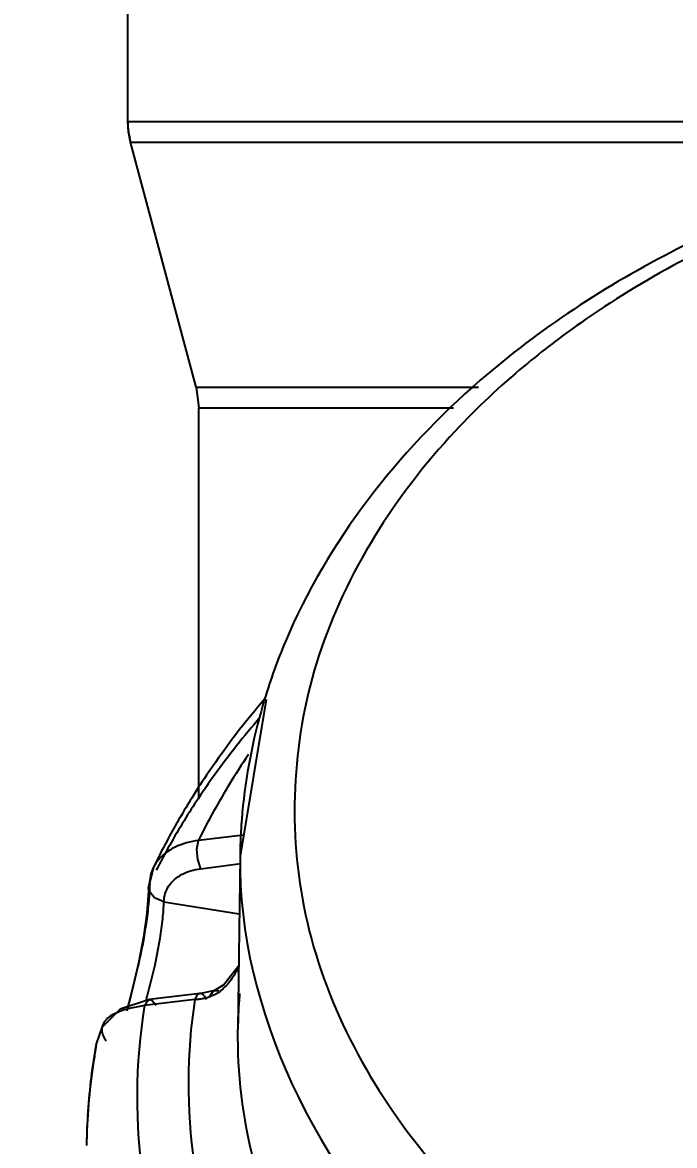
# Model space of a CAD drawing. Header units: millimetres. Extents: x 0 to 10500, y 0 to 7425.
# Drawn here: x 6854.34 to 6870.86, y 4803.31 to 4831.74 of the extents above; entities that cross this region are included whole.
import ezdxf

# ---------------------------------------------------------------- set-up
doc = ezdxf.new("R2010")
doc.units = ezdxf.units.MM
doc.header["$LTSCALE"] = 577.5
doc.layers.get('0').update_dxf_attribs({"linetype": 'CONTINUOUS'})
doc.styles.add('TEXTSTYLE_2', font='txt', dxfattribs={"width": 0.8})
doc.styles.add('TEXTSTYLE_3', font='txt')
doc.dimstyles.new('DIMSTYLE_1', dxfattribs={"dimtxt": 75, "dimasz": 3.5, "dimexe": 1.5, "dimexo": 1.5, "dimgap": 18.75, "dimtad": 1, "dimdec": 1, "dimtxsty": 'TEXTSTYLE_2', "dimblk": '_FILLED', "dimblk1": '_FILLED', "dimblk2": '_FILLED', "dimcen": 0.09, "dimadec": 1, "dimazin": 2, "dimtp": 0.1, "dimtm": 0.1, "dimtfac": 1, "dimtdec": 1, "dimtofl": 0, "dimtmove": 0, "dimatfit": 3, "dimldrblk": '_FILLED', "dimfxl": 1, "dimtolj": 1, "dimarcsym": 0})
doc.dimstyles.new('DIMSTYLE_2', dxfattribs={"dimtxt": 75, "dimasz": 3.5, "dimexe": 1.5, "dimexo": 1.5, "dimgap": 18.75, "dimtad": 1, "dimdec": 1, "dimtxsty": 'TEXTSTYLE_3', "dimblk": '_FILLED', "dimblk1": '_FILLED', "dimblk2": '_FILLED', "dimcen": 0.09, "dimadec": 1, "dimazin": 2, "dimtp": 0.1, "dimtm": 0.1, "dimtfac": 1, "dimtdec": 1, "dimtofl": 0, "dimtmove": 0, "dimatfit": 3, "dimldrblk": '_FILLED', "dimfxl": 1, "dimtolj": 1, "dimarcsym": 0})

# ---------------------------------------------------------------- blocks, each defined once
blk = doc.blocks.new('_FILLED')
at = {"color": 0, "linetype": 'ByBlock'}
blk.add_solid([(0, 0), (-1, 0.2143), (-1, -0.2143)], dxfattribs=at)
blk = doc.blocks.new('*D2')
at = {"color": 2, "linetype": 'Continuous', "transparency": 16777216}
for p, q in [((6517.065, 6087.821), (7463.502, 6087.821)), ((7463.502, 6087.821), (7483.752, 6087.821)), ((7482.252, 6087.821), (7482.252, 5215.996)), ((7482.252, 4344.171), (7482.252, 5215.996)), ((7017.542, 4344.171), (7463.502, 4344.171)), ((7463.502, 4344.171), (7483.752, 4344.171))]:
    blk.add_line(p, q, dxfattribs=at)
at = {"color": 2, "linetype": 'Continuous', "transparency": 16777216, "xscale": 3.5, "yscale": 3.5, "zscale": 3.5}
for p, rotation in [((7482.252, 6087.821), 90), ((7482.252, 4344.171), 270)]:
    blk.add_blockref('_FILLED', p, dxfattribs=dict(at, rotation=rotation))
at = {"color": 2, "linetype": 'Continuous', "transparency": 16777216, "insert": (7388.502, 5215.996), "char_height": 75, "width": 360, "attachment_point": 2, "rotation": 90, "line_spacing_factor": 0.9, "style": 'TEXTSTYLE_2'}
blk.add_mtext('(1743)', dxfattribs=at)
blk = doc.blocks.new('*D17')
at = {"color": 2, "linetype": 'Continuous', "transparency": 16777216}
for p, q in [((7146.126, 4918.703), (7146.126, 3926.057)), ((6009.296, 4317.671), (6009.296, 3926.057)), ((6009.296, 3926.057), (6009.296, 3905.807)), ((7146.126, 3926.057), (7146.126, 3905.807)), ((6009.296, 3907.307), (6577.711, 3907.307)), ((7146.126, 3907.307), (6577.711, 3907.307))]:
    blk.add_line(p, q, dxfattribs=at)
at = {"color": 2, "linetype": 'Continuous', "transparency": 16777216, "xscale": 3.5, "yscale": 3.5, "zscale": 3.5, "rotation": 180}
blk.add_blockref('_FILLED', (6009.296, 3907.307), dxfattribs=at)
at = {"color": 2, "linetype": 'Continuous', "transparency": 16777216, "xscale": 3.5, "yscale": 3.5, "zscale": 3.5}
blk.add_blockref('_FILLED', (7146.126, 3907.307), dxfattribs=at)
at = {"color": 2, "linetype": 'Continuous', "transparency": 16777216, "insert": (6577.711, 4001.057), "char_height": 75, "width": 300, "attachment_point": 2, "line_spacing_factor": 0.9, "style": 'TEXTSTYLE_3'}
blk.add_mtext('1137', dxfattribs=at)
blk = doc.blocks.new('*D25')
at = {"color": 2, "linetype": 'Continuous', "transparency": 16777216}
for p, q in [((6515.796, 4870.171), (7272.499, 4870.171)), ((7272.499, 4870.171), (7292.749, 4870.171)), ((7291.249, 4870.171), (7291.249, 4718.171)), ((7291.249, 4566.171), (7291.249, 4718.171)), ((6515.796, 4566.171), (7272.499, 4566.171)), ((7272.499, 4566.171), (7292.749, 4566.171))]:
    blk.add_line(p, q, dxfattribs=at)
at = {"color": 2, "linetype": 'Continuous', "transparency": 16777216, "xscale": 3.5, "yscale": 3.5, "zscale": 3.5}
for p, rotation in [((7291.249, 4870.171), 90), ((7291.249, 4566.171), 270)]:
    blk.add_blockref('_FILLED', p, dxfattribs=dict(at, rotation=rotation))
at = {"color": 2, "linetype": 'Continuous', "transparency": 16777216, "insert": (7197.499, 4718.171), "char_height": 75, "width": 75, "attachment_point": 2, "rotation": 90, "line_spacing_factor": 0.9, "style": 'TEXTSTYLE_3'}
blk.add_mtext('C', dxfattribs=at)

msp = doc.modelspace()

# ---------------------------------------------------------------- linework, layer by layer
at = {"color": 7, "linetype": 'Continuous'}
for p, q in [((6857.007, 4829.234), (6857.007, 4861.671)), ((6857.007, 4829.234), (6878.38, 4829.234)), ((6857.024, 4828.973), (6857.007, 4829.234)), ((6857.075, 4828.716), (6857.024, 4828.973)), ((6857.075, 4828.716), (6877.457, 4828.716)), ((6858.738, 4822.508), (6857.075, 4828.716)), ((6858.738, 4822.508), (6865.892, 4822.508)), ((6858.738, 4822.508), (6858.807, 4821.99)), ((6858.807, 4821.99), (6865.259, 4821.99)), ((6858.807, 4812.079), (6858.807, 4821.99))]:
    msp.add_line(p, q, dxfattribs=at)
at = {"color": 6, "linetype": 'Continuous'}
for p, q in [((6860.511, 4814.601), (6859.849, 4810.639)), ((6859.93, 4811.171), (6858.794, 4811.03)), ((6858.758, 4810.81), (6858.794, 4811.03)), ((6858.781, 4810.548), (6858.758, 4810.81)), ((6859.849, 4810.639), (6859.795, 4806.255)), ((6857.656, 4810.35), (6857.56, 4809.942)), ((6857.659, 4810.357), (6857.591, 4810.186)), ((6857.659, 4810.357), (6857.656, 4810.35)), ((6858.855, 4810.317), (6858.781, 4810.548)), ((6857.591, 4810.186), (6857.534, 4809.834)), ((6857.532, 4809.753), (6857.489, 4809.192)), ((6857.534, 4809.832), (6857.532, 4809.753)), ((6857.534, 4809.834), (6857.56, 4809.942)), ((6857.534, 4809.832), (6857.534, 4809.834)), ((6857.547, 4809.749), (6857.534, 4809.832)), ((6857.681, 4809.578), (6857.547, 4809.749)), ((6857.921, 4809.483), (6857.681, 4809.578)), ((6857.921, 4809.483), (6859.831, 4809.172)), ((6857.489, 4809.192), (6857.4, 4808.583)), ((6857.4, 4808.583), (6857.282, 4807.97)), ((6857.282, 4807.97), (6857.148, 4807.385)), ((6859.808, 4807.85), (6859.443, 4807.375)), ((6857.148, 4807.385), (6857.003, 4806.821)), ((6858.832, 4807.156), (6857.555, 4807.004)), ((6858.9, 4807.165), (6858.832, 4807.156)), ((6859.201, 4807.234), (6858.9, 4807.165)), ((6859.075, 4807.073), (6859.165, 4807.216)), ((6859.165, 4807.216), (6859.201, 4807.234)), ((6859.443, 4807.375), (6859.202, 4807.234)), ((6859.202, 4807.234), (6859.309, 4807.227)), ((6857.555, 4807.004), (6856.815, 4806.758)), ((6858.708, 4807.003), (6857.432, 4806.852)), ((6857.432, 4806.852), (6857.51, 4806.985)), ((6857.51, 4806.985), (6857.555, 4807.004)), ((6857.555, 4807.004), (6857.616, 4806.99)), ((6857.616, 4806.99), (6857.721, 4806.866)), ((6856.815, 4806.758), (6856.352, 4806.295)), ((6856.352, 4806.295), (6856.202, 4805.88)), ((6856.201, 4805.879), (6856.189, 4805.735)), ((6856.204, 4805.894), (6856.201, 4805.879))]:
    msp.add_line(p, q, dxfattribs=at)
at = {"color": 7, "linetype": 'Continuous'}
msp.add_arc((6859.007, 4829.234), 2, 180, 195, dxfattribs=at)
at = {"color": 6, "linetype": 'Continuous'}
for centre, radius, start, end in [((6880.932, 4806.376), 21.693, 125.0617, 129.7667), ((6874.92, 4810.205), 15.106, 157.1625, 163.032), ((6876.385, 4800.961), 20.968, 139.3499, 145.7267), ((6874.512, 4810.337), 14.678, 163.0592, 163.6519), ((6874.213, 4810.418), 14.367, 163.6279, 174.7044), ((6875.906, 4800.661), 20.583, 139.0495, 144.2793), ((6875.103, 4802.94), 18.209, 145.6787, 148.5737), ((6874.818, 4801.45), 19.24, 144.2933, 148.4002), ((6875.428, 4801.63), 19.801, 145.7671, 148.0571), ((6874.294, 4803.43), 17.263, 148.5606, 153.027), ((6874.993, 4801.902), 19.287, 148.0597, 149.7807), ((6873.906, 4810.459), 14.058, 174.7547, 175.097), ((6873.82, 4802.063), 18.068, 148.3972, 152.9461), ((6874.724, 4802.06), 18.976, 149.7833, 150.5579), ((6873.863, 4810.462), 14.015, 175.6601, 176.3478), ((6873.888, 4810.461), 14.04, 175.097, 175.6601), ((6874.463, 4802.206), 18.676, 150.5555, 152.2446), ((6873.704, 4803.738), 16.597, 153.0511, 153.9398), ((6873.788, 4810.466), 13.94, 176.9296, 179.2918), ((6873.84, 4810.464), 13.992, 176.3478, 176.9306), ((6874.083, 4802.406), 18.247, 152.2437, 154.1908), ((6858.533, 4809.927), 0.974, 144.8466, 153.7838), ((6834.506, 4812.907), 23.316, 344.6207, 347.4872), ((6836.505, 4812.725), 21.737, 344.6024, 346.0351), ((6872.901, 4806.09), 13.106, 175.3273, 176.0867), ((6858.556, 4808.852), 1.853, 282.5107, 286.2668), ((6872.872, 4806.092), 13.077, 176.0859, 179.2863), ((6872.107, 4803.09), 16.148, 169.998, 173.0831), ((6871.071, 4803.111), 15.111, 169.9934, 171.3759), ((6857.139, 4806.447), 0.838, 211.6738, 215.4989), ((6871.002, 4803.121), 15.041, 171.3761, 179.2827), ((6871.971, 4803.107), 16.011, 173.084, 176.1836), ((6871.895, 4803.112), 15.935, 176.1845, 179.2922)]:
    msp.add_arc(centre, radius, start, end, dxfattribs=at)
for points in [[(6873.684, 4827.226), (6871.803, 4826.507), (6869.98, 4825.594), (6868.302, 4824.48)], [(6873.626, 4826.906), (6871.816, 4826.176), (6870.067, 4825.255), (6868.47, 4824.133)], [(6858.794, 4811.03), (6858.4, 4810.988), (6857.965, 4810.811), (6857.737, 4810.487)], [(6858.855, 4810.317), (6859.195, 4810.359), (6859.534, 4810.403), (6859.873, 4810.447)], [(6857.477, 4808.982), (6857.423, 4808.604), (6857.35, 4808.228), (6857.268, 4807.855)], [(6857.6, 4807.479), (6857.689, 4807.835), (6857.768, 4808.194), (6857.827, 4808.556)], [(6858.708, 4807.003), (6858.267, 4804.297), (6858.712, 4801.351), (6859.852, 4798.857)], [(6857.432, 4806.852), (6856.931, 4803.922), (6857.429, 4800.712), (6858.699, 4798.024)], [(6861.391, 4799.752), (6860.361, 4801.732), (6859.768, 4804.023), (6859.796, 4806.255)]]:
    msp.add_open_spline(points, degree=3, dxfattribs=at)
for points, knots in [([(6868.302, 4824.48), (6867.477, 4823.932), (6864.487, 4821.686), (6862.065, 4818.604), (6860.998, 4816.068)], [0, 0, 0, 0, 0.264851, 1, 1, 1, 1]), ([(6867.056, 4823.051), (6866.437, 4822.535), (6864.231, 4820.475), (6862.535, 4817.82), (6861.848, 4815.713)], [0, 0, 0, 0, 0.266488, 1, 1, 1, 1]), ([(6861.848, 4815.713), (6861.191, 4813.696), (6860.9, 4809.117), (6864.142, 4802.771), (6870.141, 4797.918), (6875.205, 4795.996), (6877.942, 4795.344)], [0, 0, 0, 0, 0.219263, 0.449224, 0.709187, 1, 1, 1, 1]), ([(6859.849, 4810.639), (6859.799, 4806.7), (6864.32, 4797.921), (6872.798, 4794.216), (6877.504, 4793.094)], [0, 0, 0, 0, 0.448796, 1, 1, 1, 1]), ([(6858.369, 4810.168), (6858.441, 4810.207), (6858.6, 4810.272), (6858.768, 4810.306), (6858.855, 4810.317)], [0, 0, 0, 0, 0.482756, 1, 1, 1, 1]), ([(6857.921, 4809.483), (6857.924, 4809.62), (6858.011, 4809.908), (6858.24, 4810.098), (6858.369, 4810.168)], [0, 0, 0, 0, 0.482768, 1, 1, 1, 1]), ([(6857.561, 4809.942), (6857.559, 4809.792), (6857.54, 4809.471), (6857.501, 4809.152), (6857.477, 4808.982)], [0, 0, 0, 0, 0.46568, 1, 1, 1, 1]), ([(6857.827, 4808.556), (6857.854, 4808.72), (6857.895, 4809.029), (6857.917, 4809.339), (6857.921, 4809.483)], [0, 0, 0, 0, 0.536089, 1, 1, 1, 1]), ([(6859.821, 4807.847), (6859.798, 4807.8), (6859.751, 4807.707), (6859.697, 4807.617), (6859.668, 4807.574)], [0, 0, 0, 0, 0.503906, 1, 1, 1, 1]), ([(6859.668, 4807.574), (6859.634, 4807.522), (6859.562, 4807.423), (6859.478, 4807.333), (6859.434, 4807.292)], [0, 0, 0, 0, 0.506901, 1, 1, 1, 1]), ([(6858.832, 4807.156), (6858.804, 4807.153), (6858.744, 4807.107), (6858.72, 4807.042), (6858.708, 4807.003)], [0, 0, 0, 0, 0.409387, 1, 1, 1, 1]), ([(6858.896, 4807.14), (6858.886, 4807.146), (6858.865, 4807.156), (6858.842, 4807.157), (6858.832, 4807.156)], [0, 0, 0, 0, 0.525775, 1, 1, 1, 1]), ([(6859.434, 4807.292), (6859.405, 4807.264), (6859.345, 4807.212), (6859.279, 4807.167), (6859.245, 4807.148)], [0, 0, 0, 0, 0.507167, 1, 1, 1, 1]), ([(6858.709, 4807.003), (6858.751, 4807.008), (6858.834, 4807.018), (6858.917, 4807.034), (6858.958, 4807.043)], [0, 0, 0, 0, 0.505709, 1, 1, 1, 1]), ([(6859.003, 4807.007), (6858.989, 4807.036), (6858.959, 4807.085), (6858.918, 4807.127), (6858.896, 4807.14)], [0, 0, 0, 0, 0.560429, 1, 1, 1, 1]), ([(6859.245, 4807.148), (6859.218, 4807.132), (6859.163, 4807.103), (6859.105, 4807.082), (6859.075, 4807.073)], [0, 0, 0, 0, 0.508479, 1, 1, 1, 1]), ([(6856.751, 4806.681), (6856.647, 4806.637), (6856.46, 4806.545), (6856.348, 4806.345), (6856.347, 4806.254)], [0, 0, 0, 0, 0.551717, 1, 1, 1, 1]), ([(6857.432, 4806.852), (6857.316, 4806.836), (6857.085, 4806.794), (6856.859, 4806.726), (6856.751, 4806.681)], [0, 0, 0, 0, 0.500546, 1, 1, 1, 1]), ([(6856.347, 4806.254), (6856.346, 4806.214), (6856.361, 4806.127), (6856.401, 4806.048), (6856.426, 4806.007)], [0, 0, 0, 0, 0.452929, 1, 1, 1, 1])]:
    msp.add_open_spline(points, degree=3, knots=knots, dxfattribs=at)

# ---------------------------------------------------------------- dimensions: what is measured, and where the dimension line sits
at = {"color": 2, "linetype": 'Continuous'}
for base, p1, p2, angle, text, dimstyle, picture, middle in [((7482.252, 6087.821), (7016.042, 4344.171), (6515.565, 6087.821), 90, '(1743)', 'DIMSTYLE_1', '*D2', (7482.252, 5215.996)), ((7291.249, 4566.171), (6514.296, 4870.171), (6514.296, 4566.171), 270, 'C', 'DIMSTYLE_2', '*D25', (7291.249, 4713.483))]:
    dim = msp.add_linear_dim(base=base, p1=p1, p2=p2, angle=angle, text=text, dimstyle=dimstyle, dxfattribs=at)
    dim.commit()
    dim.dimension.update_dxf_attribs({"geometry": picture, "text_midpoint": middle, "dimtype": 160})
dim = msp.add_linear_dim(base=(7146.126, 3907.307), p1=(6009.296, 4319.171), p2=(7146.126, 4920.203), text='1137', dimstyle='DIMSTYLE_2', dxfattribs=at)
dim.commit()
dim.dimension.update_dxf_attribs({"geometry": '*D17', "text_midpoint": (6577.711, 3907.307), "dimtype": 160})

doc.saveas('drawing.dxf')
